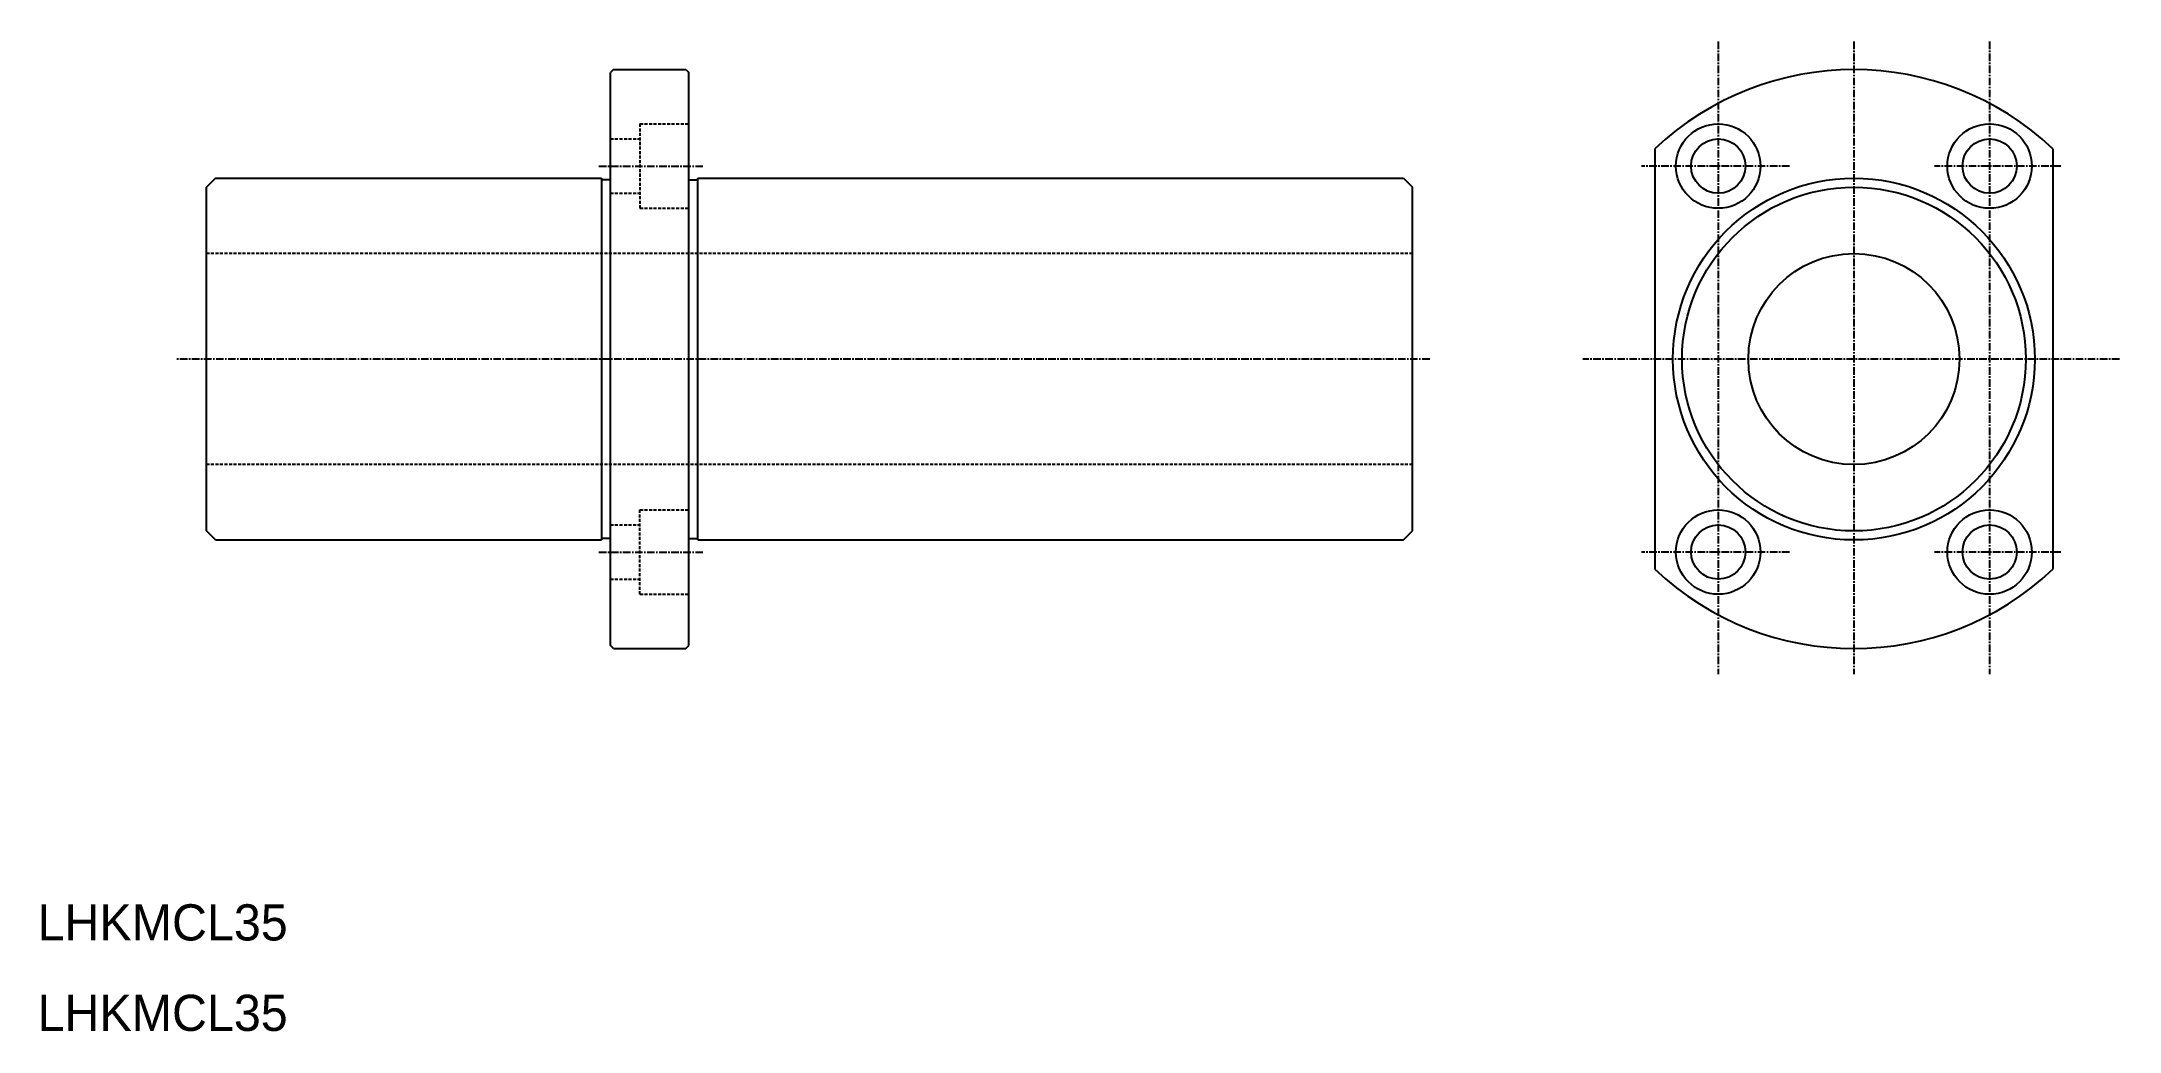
# Model space of a CAD drawing. Extents: x 11 to 355, y 10 to 174.
import ezdxf

# ---------------------------------------------------------------- set-up
doc = ezdxf.new("R2010")
doc.units = 0
doc.linetypes.add('CENTER', pattern=[2, 1.25, -0.25, 0.25, -0.25])
doc.linetypes.add('DASHED', pattern=[0.75, 0.5, -0.25])
doc.layers.get('0').update_dxf_attribs({"linetype": 'CONTINUOUS'})
doc.layers.add('CENTER', color=1, linetype='CENTER')

msp = doc.modelspace()

# ---------------------------------------------------------------- linework, layer by layer
at = {"color": 7, "linetype": 'CONTINUOUS'}
for p, q in [((105.49, 169.41), (104.99, 168.91)), ((104.99, 73.91), (104.99, 168.91)), ((105.49, 169.41), (117.49, 169.41)), ((117.49, 169.41), (117.99, 168.91)), ((117.99, 73.91), (117.99, 168.91)), ((278.18, 156.26), (278.18, 86.55)), ((344.18, 156.26), (344.18, 86.55)), ((39.49, 151.41), (37.99, 149.91)), ((37.99, 92.91), (37.99, 149.91)), ((39.49, 151.41), (103.49, 151.41)), ((103.49, 151.41), (103.49, 91.41)), ((104.99, 151.16), (103.49, 151.16)), ((117.99, 151.16), (119.49, 151.16)), ((119.49, 151.41), (236.49, 151.41)), ((119.49, 91.41), (119.49, 151.41)), ((236.49, 151.41), (237.99, 149.91)), ((237.99, 92.91), (237.99, 149.91)), ((39.49, 91.41), (37.99, 92.91)), ((39.49, 91.41), (103.49, 91.41)), ((104.99, 91.66), (103.49, 91.66)), ((117.99, 91.66), (119.49, 91.66)), ((119.49, 91.41), (236.49, 91.41)), ((236.49, 91.41), (237.99, 92.91)), ((105.49, 73.41), (104.99, 73.91)), ((105.49, 73.41), (117.49, 73.41)), ((117.49, 73.41), (117.99, 73.91))]:
    msp.add_line(p, q, dxfattribs=at)
at = {"color": 3, "linetype": 'DASHED'}
for p, q in [((109.89, 160.41), (109.89, 146.41)), ((109.89, 160.41), (117.99, 160.41)), ((104.99, 157.91), (109.89, 157.91)), ((104.99, 148.91), (109.89, 148.91)), ((109.89, 146.41), (117.99, 146.41)), ((237.99, 138.91), (37.99, 138.91)), ((237.99, 103.91), (37.99, 103.91)), ((104.99, 93.91), (109.89, 93.91)), ((109.89, 96.41), (117.99, 96.41)), ((109.89, 82.41), (109.89, 96.41)), ((104.99, 84.91), (109.89, 84.91)), ((109.89, 82.41), (117.99, 82.41))]:
    msp.add_line(p, q, dxfattribs=at)
at = {"color": 7, "linetype": 'CONTINUOUS'}
for centre, radius in [((288.68, 153.41), 7), ((333.68, 153.41), 7), ((288.68, 153.41), 4.5), ((333.68, 153.41), 4.5), ((311.18, 121.41), 30), ((311.18, 121.41), 28.5), ((311.18, 121.41), 17.5), ((288.68, 89.41), 7), ((288.68, 89.41), 4.5), ((333.68, 89.41), 7), ((333.68, 89.41), 4.5)]:
    msp.add_circle(centre, radius, dxfattribs=at)
for start, end in [(46.5675, 133.4325), (226.5675, 313.4325)]:
    msp.add_arc((311.18, 121.41), 48, start, end, dxfattribs=at)
at = {"layer": 'CENTER', "color": 1, "linetype": 'CENTER'}
for p, q in [((288.68, 174.07), (288.68, 69.16)), ((311.18, 174.07), (311.18, 69.16)), ((333.68, 174.07), (333.68, 69.16)), ((103.07, 153.41), (120.34, 153.41)), ((300.49, 153.41), (275.95, 153.41)), ((345.48, 153.41), (324.57, 153.41)), ((240.84, 121.41), (33.09, 121.41)), ((355.21, 121.41), (266.23, 121.41)), ((103.07, 89.41), (120.34, 89.41)), ((300.49, 89.41), (275.95, 89.41)), ((345.48, 89.41), (324.57, 89.41))]:
    msp.add_line(p, q, dxfattribs=at)

# ---------------------------------------------------------------- texts
at = {"color": 7, "linetype": 'CONTINUOUS'}
for p in [(10, 25), (10, 10)]:
    msp.add_text('LHKMCL35', height=6, dxfattribs=at).set_placement(p)

doc.saveas('drawing.dxf')
